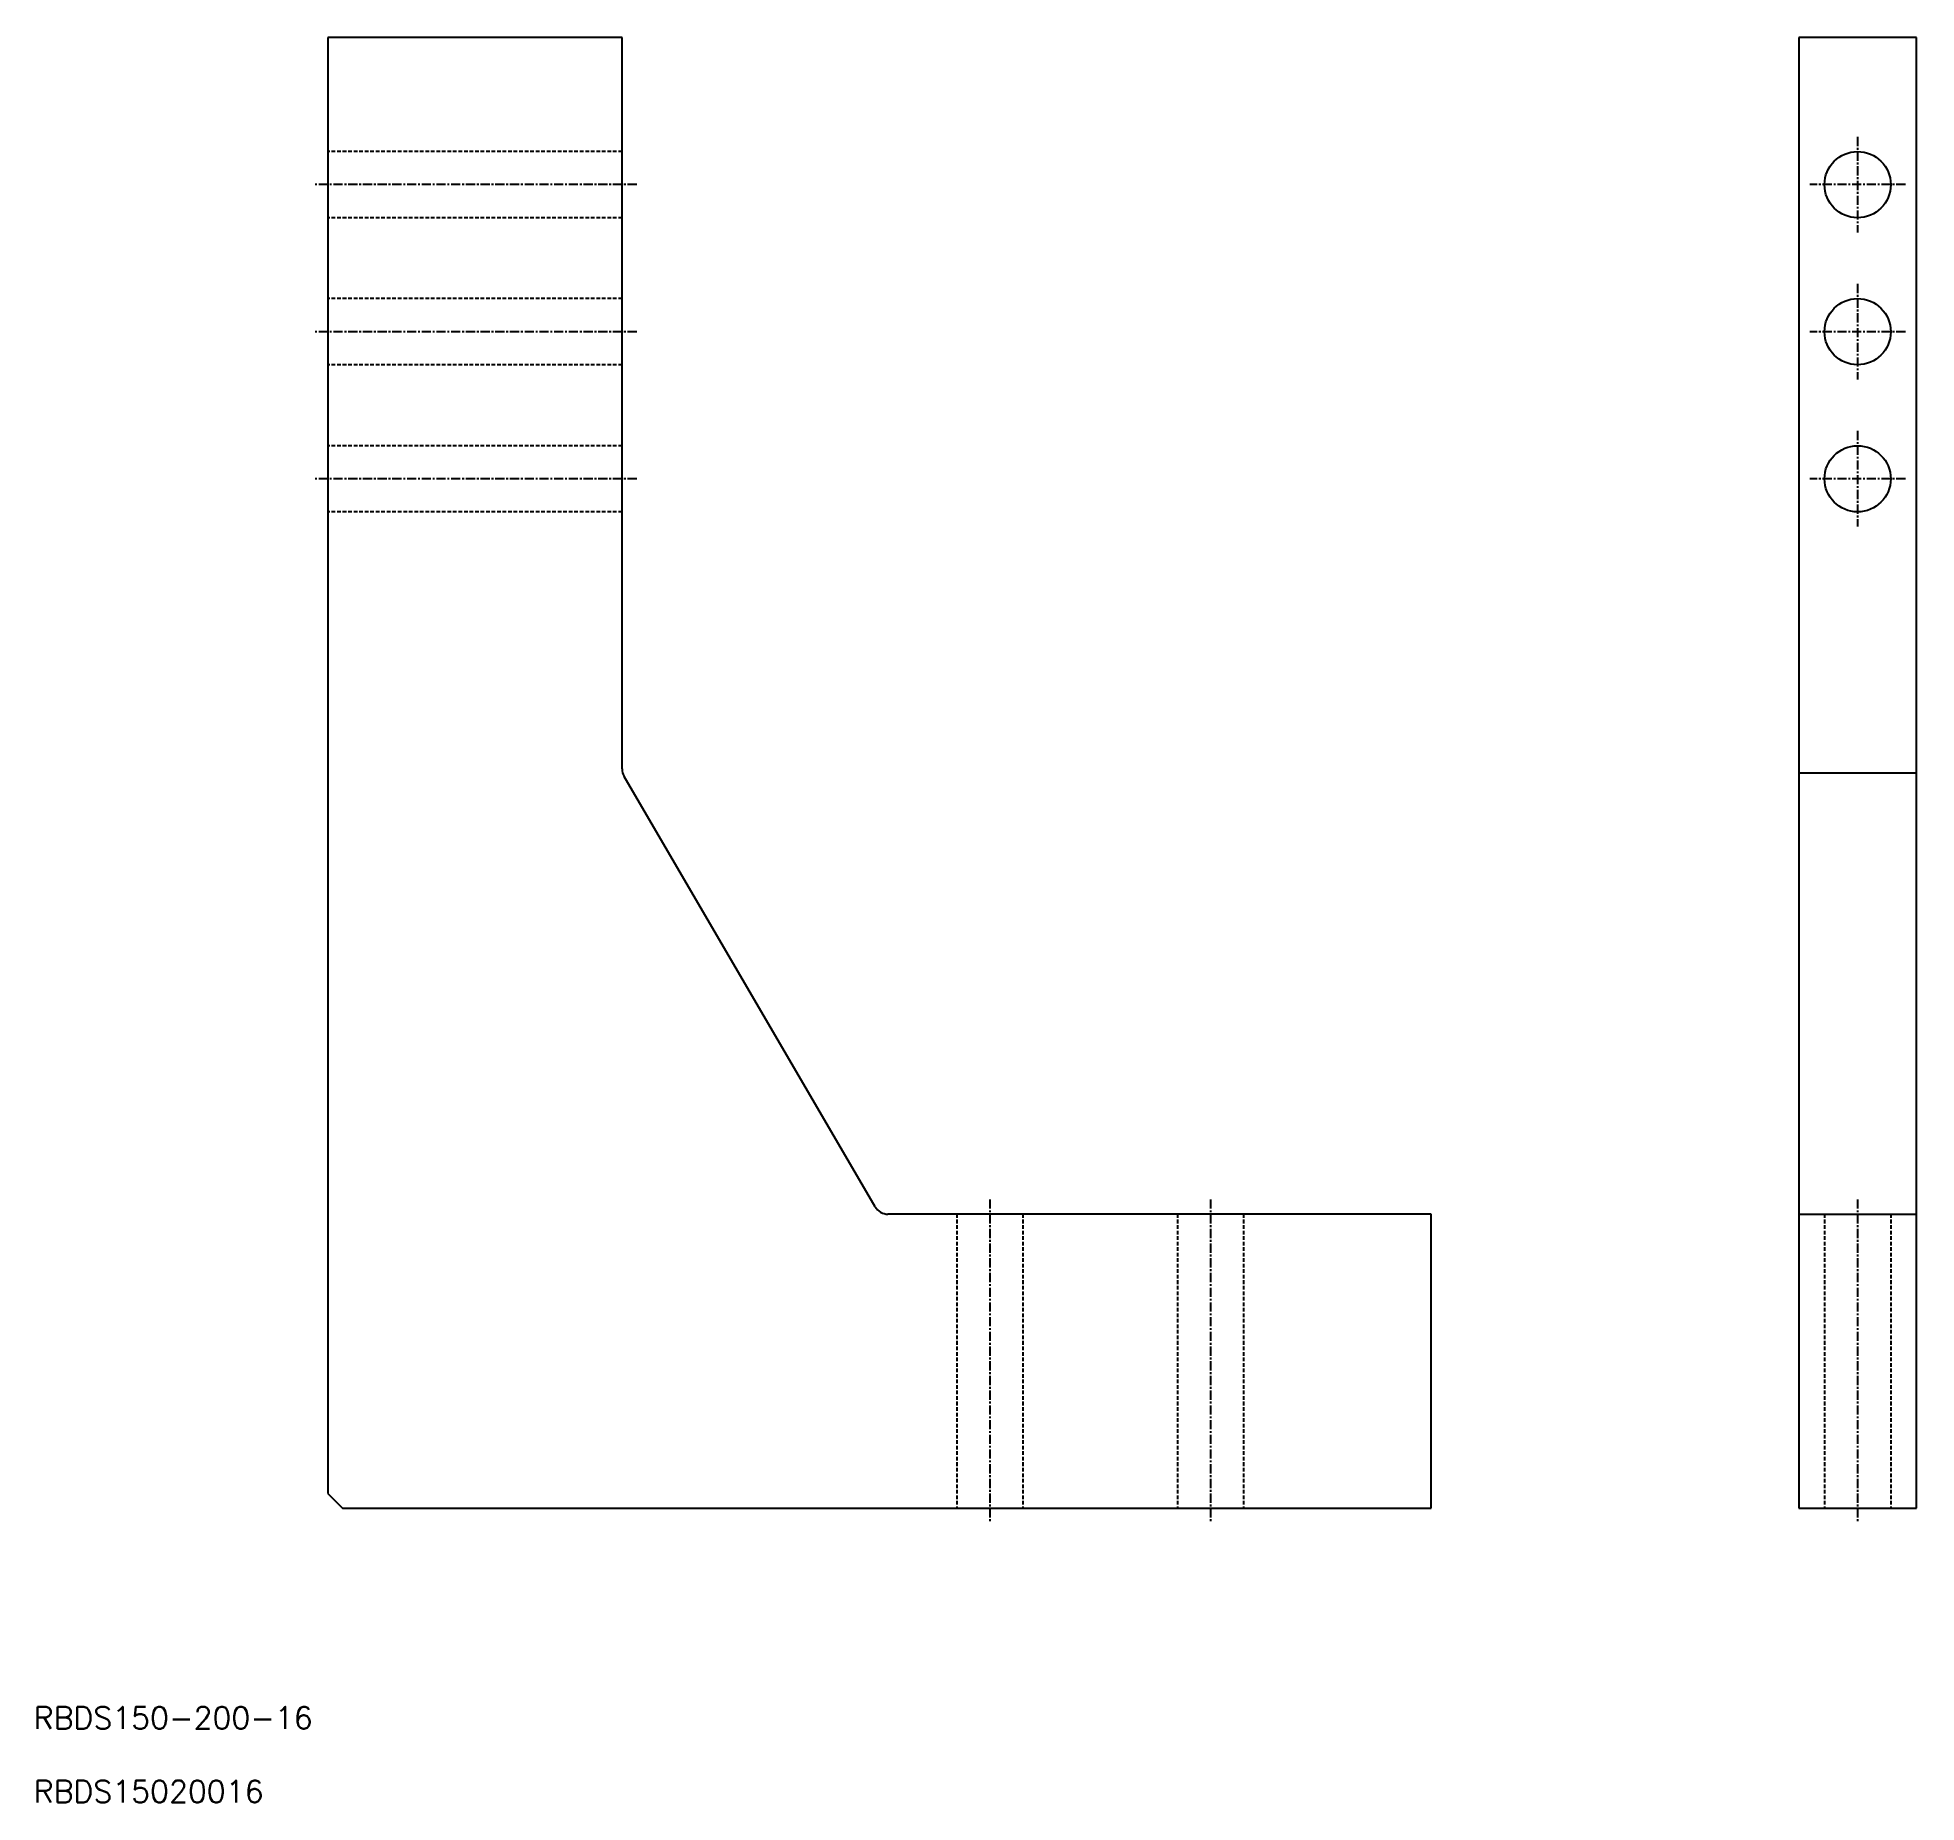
# Model space of a CAD drawing. Extents: x 11 to 266, y 10 to 250.
import ezdxf

# ---------------------------------------------------------------- set-up
doc = ezdxf.new("R2010")
doc.units = 0
doc.linetypes.add('CENTER', pattern=[2, 1.25, -0.25, 0.25, -0.25])
doc.linetypes.add('DASHED', pattern=[0.75, 0.5, -0.25])
doc.layers.get('0').update_dxf_attribs({"linetype": 'CONTINUOUS'})
doc.layers.add('CENTER', color=1, linetype='CENTER')
doc.styles.get("Standard").update_dxf_attribs({"font": 'txt.shx'})

msp = doc.modelspace()

# ---------------------------------------------------------------- linework, layer by layer
at = {"color": 7, "linetype": 'CONTINUOUS'}
for p, q in [((50, 250), (50, 52)), ((90, 250), (50, 250)), ((90, 150.54), (90, 250)), ((266, 250), (250, 250)), ((250, 250), (250, 50)), ((266, 50), (266, 250)), ((124.42, 90.99), (90.27, 149.53)), ((250, 150), (266, 150)), ((200, 90), (126.15, 90)), ((200, 50), (200, 90)), ((250, 90), (266, 90)), ((50, 52), (52, 50)), ((52, 50), (200, 50)), ((250, 50), (266, 50))]:
    msp.add_line(p, q, dxfattribs=at)
at = {"color": 3, "linetype": 'DASHED'}
for p, q in [((90, 234.5), (50, 234.5)), ((90, 225.5), (50, 225.5)), ((90, 214.5), (50, 214.5)), ((90, 205.5), (50, 205.5)), ((90, 194.5), (50, 194.5)), ((90, 185.5), (50, 185.5)), ((135.5, 90), (135.5, 50)), ((144.5, 90), (144.5, 50)), ((165.5, 90), (165.5, 50)), ((174.5, 90), (174.5, 50)), ((253.5, 90), (253.5, 50)), ((262.5, 90), (262.5, 50))]:
    msp.add_line(p, q, dxfattribs=at)
at = {"color": 7, "linetype": 'CONTINUOUS'}
for centre in [(258, 230), (258, 210), (258, 190)]:
    msp.add_circle(centre, 4.5, dxfattribs=at)
for centre, start, end in [((92, 150.54), 180, 210.2564), ((126.15, 92), 210.2564, 270)]:
    msp.add_arc(centre, 2, start, end, dxfattribs=at)
at = {"layer": 'CENTER', "color": 1, "linetype": 'CENTER'}
for p, q in [((258, 236.5), (258, 223.5)), ((92, 230), (48, 230)), ((264.5, 230), (251.5, 230)), ((258, 216.5), (258, 203.5)), ((92, 210), (48, 210)), ((264.5, 210), (251.5, 210)), ((258, 196.5), (258, 183.5)), ((92, 190), (48, 190)), ((264.5, 190), (251.5, 190)), ((140, 92), (140, 48)), ((170, 92), (170, 48)), ((258, 92), (258, 48))]:
    msp.add_line(p, q, dxfattribs=at)

# ---------------------------------------------------------------- texts
at = {"color": 7, "linetype": 'CONTINUOUS'}
for s, p in [('RBDS150-200-16 ', (10, 20)), ('RBDS15020016 ', (10, 10))]:
    msp.add_text(s, height=3, dxfattribs=at).set_placement(p)

doc.saveas('drawing.dxf')
